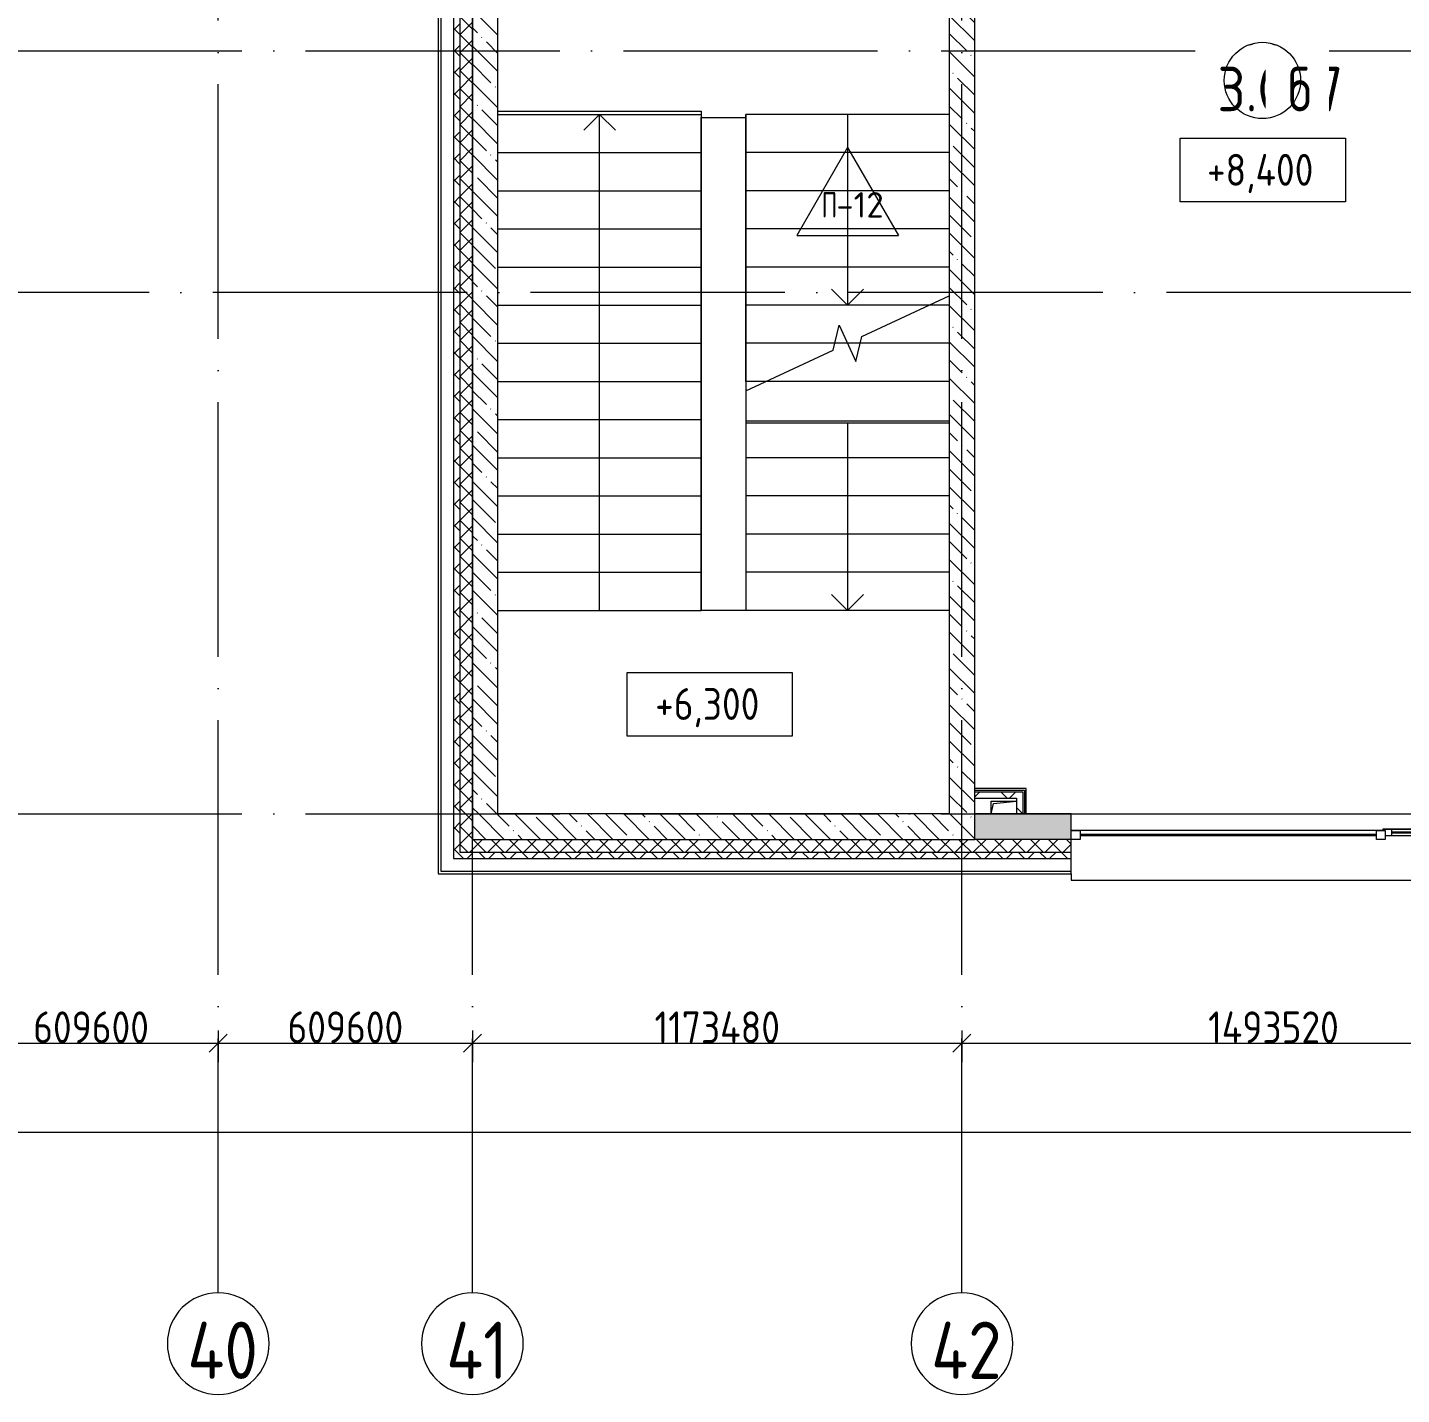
# Model space of a CAD drawing. Header units: millimetres. Extents: x -68946 to 288321, y -402657 to 324925.
# Drawn here: x 161053 to 171860, y -263095 to -252348 of the extents above; entities that cross this region are included whole.
import ezdxf

# ---------------------------------------------------------------- set-up
doc = ezdxf.new("R2010")
doc.units = ezdxf.units.MM
doc.linetypes.add('ADSK_Линия сетки', pattern=[2500, 2000, -250, 0, -250])
doc.layers.get('Defpoints').update_dxf_attribs({"color": 250})
for name, color, linetype, lineweight in [('A-____-____-DIMS', 250, 'Continuous', 9), ('A-____-NOTE-TEXT', 250, 'Continuous', 9), ('A-AREA-____-IDEN', 250, 'Continuous', 9), ('A-DETL-GENF-OTLN', 250, 'Continuous', 5), ('A-FLOR-____-OTLN', 192, 'Continuous', 9), ('A-GLAZ-____-MCUT', 250, 'Continuous', 9), ('A-GLAZ-____-OTLN', 250, 'Continuous', 5), ('A-ROOF-___-IDEN', 132, 'Continuous', 9), ('A-ROOF-____-MCUT', 132, 'Continuous', 9), ('A-ROOF-____-OTLN', 132, 'Continuous', 5), ('A-ROOF-FNSH-MCUT', 132, 'Continuous', 9), ('A-WALL-____-MCUT', 250, 'Continuous', 13), ('A-WALL-____-PATT', 250, 'Continuous', 13), ('A-WALL-FNSH-MCUT', 250, 'Continuous', 13), ('G-____-____-DIMS', 250, 'Continuous', 9), ('I-WALL-____-OTLN', 250, 'Continuous', 9), ('S-GRID-____-IDEN', 250, 'Continuous', 9), ('S-GRID-____-OTLN', 250, 'Continuous', 9), ('S-STRS-____-MBND', 250, 'Continuous', 5), ('S-STRS-____-OTLN', 250, 'Continuous', 5)]:
    doc.layers.add(name, color=color, linetype=linetype, lineweight=lineweight)
doc.styles.add('GOST Common', font='', dxfattribs={"width": 0.9, "height": 350})
doc.styles.add('GOST Common_1', font='', dxfattribs={"width": 0.9, "height": 250})
doc.styles.add('ISOCPEUR_1', font='isocpeur.ttf', dxfattribs={"width": 0.9, "height": 250})
doc.styles.add('ISOCPEUR_2', font='isocpeur.ttf', dxfattribs={"height": 160})
doc.styles.get('GOST Common').set_extended_font_data('GOST Common')
doc.styles.get('GOST Common_1').set_extended_font_data('GOST Common')
doc.dimstyles.new('ADSK_Основной_2_5_мм_Округление_до_10_мм', dxfattribs={"dimscale": 304.8, "dimtxt": 0.824897, "dimasz": 0.463911, "dimexe": 0.492126, "dimexo": 0.001615, "dimgap": 6.56168e-05, "dimtad": 1, "dimdec": 0, "dimlfac": 304.8, "dimrnd": 10, "dimdsep": 46, "dimtxsty": 'GOST Common_1', "dimblk1": 'OBLIQUE', "dimblk2": 'OBLIQUE', "dimsah": 1, "dimcen": 0.09, "dimdle": 0.492126, "dimazin": 0, "dimtfac": 1, "dimtdec": 4, "dimtix": 1, "dimtmove": 1, "dimatfit": 3, "dimfxl": 1, "dimtvp": 1, "dimtolj": 1, "dimtzin": 0, "dimlwd": 9, "dimlwe": 9, "dimarcsym": 2})
pattern_1 = [(135, (28052.9, -258555.93), (-84.85281, -84.85281), []), (225, (28052.9, -258555.93), (84.85281, -84.85281), [])]
pattern_2 = [(45, (28052.91, -258555.93), (-70.71068, 70.71068), []), (135, (28052.91, -258555.93), (-70.71068, -70.71068), [])]
pattern_3 = [(135, (28052.9, -258555.93), (-142.5612, -142.5612), []), (135, (28195.47, -258555.93), (-142.5612, -142.5612), [252.016, -50.403, 3.353, -47.05])]
pattern_4 = [(45, (28052.9, -258555.93), (-141.42136, 141.42136), []), (135, (28052.9, -258555.93), (-141.42136, -141.42136), [])]

# ---------------------------------------------------------------- blocks, each defined once
blk = doc.blocks.new('Окно_СКБ_2Ст1 - Окно_СКБ_2Ст 3300_ОК2л-29018870-АР1_Маркировочный план 3 этажа секция 2_3')
at = {"layer": 'A-GLAZ-____-MCUT'}
for p, q in [((-1650, -195), (-1650, -125)), ((-1650, -125), (-1580, -125)), ((-1580, -195), (-1650, -195)), ((-1580, -195), (-1600, -195)), ((-1600, -195), (-1600, -205)), ((-1600, -205), (-800, -205)), ((-800, -205), (-1600, -205)), ((-1580, -125), (-1580, -195)), ((-820, -155), (-1580, -155)), ((-1580, -155), (-1580, -195)), ((-1530, -205), (-1530, -155)), ((-870, -205), (-870, -155)), ((-820, -195), (-820, -125)), ((-820, -125), (-750, -125)), ((-820, -195), (-820, -155)), ((-750, -195), (-820, -195)), ((-800, -195), (-820, -195)), ((-800, -205), (-800, -195)), ((-750, -125), (-750, -195)), ((1580, -195), (1580, -125)), ((1580, -125), (1650, -125)), ((1650, -195), (1580, -195)), ((1650, -125), (1650, -195))]:
    blk.add_line(p, q, dxfattribs=at)
at = {"layer": 'A-GLAZ-____-MCUT', "lineweight": 5}
for p, q in [((-1530, -175), (-870, -175)), ((-870, -185), (-1530, -185)), ((1580, -155), (-750, -155)), ((1580, -165), (-750, -165))]:
    blk.add_line(p, q, dxfattribs=at)
at = {"layer": 'A-GLAZ-____-OTLN'}
for p, q in [((-1650, -195), (-1600, -195)), ((-800, -195), (1650, -195))]:
    blk.add_line(p, q, dxfattribs=at)
blk = doc.blocks.new('WNW_Отлив1 - Отлив_металлический 2-28598290-АР1_Маркировочный план 3 этажа секция 2_3')
at = {"layer": 'A-GLAZ-____-OTLN'}
for p, q in [((1650, 320), (-1650, 320)), ((-1650, 320), (-1650, 270)), ((1650, 270), (1650, 320))]:
    blk.add_line(p, q, dxfattribs=at)
blk = doc.blocks.new('_Wn_-As_OpeningMEP_floor__Rectangular - _Wn_-As_OpeningMEP_floor__Rectangular-35307840-АР1_Маркировочный план 3 этажа секция 2_3')
at = {"layer": 'A-DETL-GENF-OTLN', "lineweight": 5}
for p, q in [((-100, 0), (-82, 82)), ((-82, 82), (100, 100))]:
    blk.add_line(p, q, dxfattribs=at)
blk = doc.blocks.new('Ось сетки - Круг_Ø8 мм-39983606-АР1_Маркировочный план 3 этажа секция 2_3')
at = {"layer": 'S-GRID-____-IDEN'}
for start, end in [(360, 180), (180, 360)]:
    blk.add_arc((0, 0), 4, start, end, dxfattribs=at)
blk = doc.blocks.new('_Oblique')
at = {"color": 0, "linetype": 'ByBlock', "lineweight": -2}
blk.add_line((-0.5, -0.5), (0.5, 0.5), dxfattribs=at)
blk = doc.blocks.new('*D4374')
at = {"layer": 'A-____-____-DIMS', "color": 0, "lineweight": 9, "transparency": 16777216}
for p, q in [((160553, -260234), (160553, -260483)), ((162553, -260234), (162553, -260483)), ((160403, -260333), (162703, -260333))]:
    blk.add_line(p, q, dxfattribs=at)
at = {"layer": 'Defpoints', "color": 0, "transparency": 16777216}
for p in [(160553, -260233), (162553, -260233), (162553, -260333)]:
    blk.add_point(p, dxfattribs=at)
at = {"layer": 'A-____-____-DIMS', "color": 0, "lineweight": 9, "transparency": 16777216, "xscale": 141.4, "yscale": 141.4, "zscale": 141.4, "rotation": 180}
blk.add_blockref('_Oblique', (160553, -260333), dxfattribs=at)
at = {"layer": 'A-____-____-DIMS', "color": 0, "lineweight": 9, "transparency": 16777216, "xscale": 141.4, "yscale": 141.4, "zscale": 141.4}
blk.add_blockref('_Oblique', (162553, -260333), dxfattribs=at)
at = {"layer": 'A-____-____-DIMS', "color": 0, "transparency": 16777216, "insert": (161553, -260208), "char_height": 250, "width": 756.84, "attachment_point": 5, "style": 'GOST Common_1'}
blk.add_mtext('\\A1;609600', dxfattribs=at)
blk = doc.blocks.new('*D4375')
at = {"layer": 'A-____-____-DIMS', "color": 0, "lineweight": 9, "transparency": 16777216}
for p, q in [((162553, -260234), (162553, -260483)), ((164553, -260234), (164553, -260483)), ((162403, -260333), (164703, -260333))]:
    blk.add_line(p, q, dxfattribs=at)
at = {"layer": 'Defpoints', "color": 0, "transparency": 16777216}
for p in [(162553, -260233), (164553, -260233), (164553, -260333)]:
    blk.add_point(p, dxfattribs=at)
at = {"layer": 'A-____-____-DIMS', "color": 0, "lineweight": 9, "transparency": 16777216, "xscale": 141.4, "yscale": 141.4, "zscale": 141.4, "rotation": 180}
blk.add_blockref('_Oblique', (162553, -260333), dxfattribs=at)
at = {"layer": 'A-____-____-DIMS', "color": 0, "lineweight": 9, "transparency": 16777216, "xscale": 141.4, "yscale": 141.4, "zscale": 141.4}
blk.add_blockref('_Oblique', (164553, -260333), dxfattribs=at)
at = {"layer": 'A-____-____-DIMS', "color": 0, "transparency": 16777216, "insert": (163553, -260208), "char_height": 250, "width": 756.84, "attachment_point": 5, "style": 'GOST Common_1'}
blk.add_mtext('\\A1;609600', dxfattribs=at)
blk = doc.blocks.new('*D4376')
at = {"layer": 'A-____-____-DIMS', "color": 0, "lineweight": 9, "transparency": 16777216}
for p, q in [((164553, -260234), (164553, -260483)), ((168403, -260234), (168403, -260483)), ((164403, -260333), (168553, -260333))]:
    blk.add_line(p, q, dxfattribs=at)
at = {"layer": 'Defpoints', "color": 0, "transparency": 16777216}
for p in [(164553, -260233), (168403, -260233), (168403, -260333)]:
    blk.add_point(p, dxfattribs=at)
at = {"layer": 'A-____-____-DIMS', "color": 0, "lineweight": 9, "transparency": 16777216, "xscale": 141.4, "yscale": 141.4, "zscale": 141.4, "rotation": 180}
blk.add_blockref('_Oblique', (164553, -260333), dxfattribs=at)
at = {"layer": 'A-____-____-DIMS', "color": 0, "lineweight": 9, "transparency": 16777216, "xscale": 141.4, "yscale": 141.4, "zscale": 141.4}
blk.add_blockref('_Oblique', (168403, -260333), dxfattribs=at)
at = {"layer": 'A-____-____-DIMS', "color": 0, "transparency": 16777216, "insert": (166478, -260208), "char_height": 250, "width": 756.84, "attachment_point": 5, "style": 'GOST Common_1'}
blk.add_mtext('\\A1;1173480', dxfattribs=at)
blk = doc.blocks.new('*D4377')
at = {"layer": 'A-____-____-DIMS', "color": 0, "lineweight": 9, "transparency": 16777216}
for p, q in [((168403, -260234), (168403, -260483)), ((173303, -260234), (173303, -260483)), ((168253, -260333), (173453, -260333))]:
    blk.add_line(p, q, dxfattribs=at)
at = {"layer": 'Defpoints', "color": 0, "transparency": 16777216}
for p in [(168403, -260233), (173303, -260233), (173303, -260333)]:
    blk.add_point(p, dxfattribs=at)
at = {"layer": 'A-____-____-DIMS', "color": 0, "lineweight": 9, "transparency": 16777216, "xscale": 141.4, "yscale": 141.4, "zscale": 141.4, "rotation": 180}
blk.add_blockref('_Oblique', (168403, -260333), dxfattribs=at)
at = {"layer": 'A-____-____-DIMS', "color": 0, "lineweight": 9, "transparency": 16777216, "xscale": 141.4, "yscale": 141.4, "zscale": 141.4}
blk.add_blockref('_Oblique', (173303, -260333), dxfattribs=at)
at = {"layer": 'A-____-____-DIMS', "color": 0, "transparency": 16777216, "insert": (170853, -260208), "char_height": 250, "width": 782.41, "attachment_point": 5, "style": 'GOST Common_1'}
blk.add_mtext('\\A1;1493520', dxfattribs=at)
blk = doc.blocks.new('*D4423')
at = {"layer": 'A-____-____-DIMS', "color": 0, "lineweight": 9, "transparency": 16777216}
for p, q in [((97203, -260934), (97203, -261183)), ((180803, -260934), (180803, -261183)), ((97053, -261033), (180953, -261033))]:
    blk.add_line(p, q, dxfattribs=at)
at = {"layer": 'Defpoints', "color": 0, "transparency": 16777216}
for p in [(97203, -260933), (180803, -260933), (180803, -261033)]:
    blk.add_point(p, dxfattribs=at)
at = {"layer": 'A-____-____-DIMS', "color": 0, "lineweight": 9, "transparency": 16777216, "xscale": 141.4, "yscale": 141.4, "zscale": 141.4, "rotation": 180}
blk.add_blockref('_Oblique', (97203, -261033), dxfattribs=at)
at = {"layer": 'A-____-____-DIMS', "color": 0, "lineweight": 9, "transparency": 16777216, "xscale": 141.4, "yscale": 141.4, "zscale": 141.4}
blk.add_blockref('_Oblique', (180803, -261033), dxfattribs=at)
at = {"layer": 'A-____-____-DIMS', "color": 0, "transparency": 16777216, "insert": (139003, -260908), "char_height": 250, "width": 946.05, "attachment_point": 5, "style": 'GOST Common_1'}
blk.add_mtext('\\A1;25481280', dxfattribs=at)
blk = doc.blocks.new('AAR_СКБ_Марка_Помещения_мал - Номер-28977439-АР1_Маркировочный план 3 этажа секция 2_3')
at = {"layer": 'A-AREA-____-IDEN'}
blk.add_circle((-0.03, 0), 3, dxfattribs=at)
blk = doc.blocks.new('Высотные отметки - Рамка-32693647-АР1_Маркировочный план 3 этажа секция 2_3')
at = {"layer": 'A-____-NOTE-TEXT'}
for p, q in [((-6.5, 0), (-6.5, 5)), ((-6.5, 5), (6.5, 5)), ((6.5, 5), (6.5, 0)), ((6.5, 0), (-6.5, 0))]:
    blk.add_line(p, q, dxfattribs=at)
blk = doc.blocks.new('ADSK_Марка_отделка-ступеней - Типоразмер_ADSK_Марка-39154903-АР1_Маркировочный план 3 этажа секция 2_3')
at = {"layer": 'A-ROOF-___-IDEN'}
for p, q in [((0, 6.22), (-4, -0.71)), ((0, 6.22), (4, -0.71)), ((-4, -0.71), (4, -0.71))]:
    blk.add_line(p, q, dxfattribs=at)

msp = doc.modelspace()

# ---------------------------------------------------------------- hatches: boundary and pattern name
at = {"layer": 'A-WALL-____-PATT', "lineweight": 15}
h = msp.add_hatch(dxfattribs=at)
h.set_pattern_fill('FP_19', color=256, style=0, pattern_type=2)
h.set_pattern_definition(pattern_3)
h.paths.add_polyline_path([(168302.9057, -258730.9286), (168502.9057, -258730.9286), (168502.9057, -251445.9292), (168302.9057, -251445.9292), (168302.9057, -258704.5955)])
h.paths.add_polyline_path([(168302.9057, -249805.9292), (168502.9057, -249805.9292), (168502.9057, -248130.928), (168302.9057, -248130.928), (168302.9057, -249785.9292)])
h = msp.add_hatch(dxfattribs=at)
h.set_pattern_fill('FP_19', color=256, style=0, pattern_type=2)
h.set_pattern_definition(pattern_3)
h.paths.add_polyline_path([(164752.9057, -258530.9286), (164752.9057, -250830.8689), (164552.9057, -250830.8689), (164552.9057, -258530.9286)])
h.paths.add_polyline_path([(164728.2838, -249930.8689), (164752.9057, -249930.8689), (164752.9057, -248530.9286), (164552.9057, -248530.9286), (164552.9057, -249930.8689)])
h = msp.add_hatch(dxfattribs=at)
h.set_pattern_fill('FP_48', color=256, style=0, pattern_type=2)
h.set_pattern_definition(pattern_1)
h.paths.add_polyline_path([(164402.8838, -258830.9286), (164452.8838, -258830.9286), (164452.8838, -250830.8689), (164402.8838, -250830.8689), (164402.8838, -258830.2957)])
h.paths.add_polyline_path([(164452.8838, -249930.8689), (164452.8838, -248800.9286), (164402.8838, -248800.9286), (164402.8838, -249930.8689)])
h = msp.add_hatch(dxfattribs=at)
h.set_pattern_fill('FP_49', color=256, style=0, pattern_type=2)
h.set_pattern_definition(pattern_2)
h.paths.add_polyline_path([(164452.8838, -258730.9286), (164552.8838, -258730.9286), (164552.8838, -250830.8689), (164452.8838, -250830.8689), (164452.8838, -258530.9286)])
h.paths.add_polyline_path([(164452.8838, -249930.8689), (164552.8838, -249930.8689), (164552.8838, -248800.9286), (164452.8838, -248800.9286), (164452.8838, -249305.9292)])
h = msp.add_hatch(dxfattribs=at)
h.set_pattern_fill('FP_52', color=256, style=0, pattern_type=2)
h.set_pattern_definition(pattern_4)
h.paths.add_polyline_path([(168783.0927, -258405.9286), (168882.8838, -258405.9286), (168882.8838, -258355.9286), (168502.9057, -258356.1252), (168502.9057, -258405.9286), (168626.5381, -258405.9286)])
h = msp.add_hatch(dxfattribs=at)
h.set_pattern_fill('FP_52', color=256, style=0, pattern_type=2)
h.set_pattern_definition(pattern_4)
h.paths.add_polyline_path([(168832.8838, -258530.9286), (168882.8838, -258530.9286), (168882.8838, -258405.9286), (168832.8838, -258405.9286), (168832.8838, -258430.9286)])
h = msp.add_hatch(dxfattribs=at)
h.set_pattern_fill('FP_19', color=256, style=0, pattern_type=2)
h.set_pattern_definition(pattern_3)
h.paths.add_polyline_path([(167431.4897, -258730.9286), (168302.9051, -258730.9286), (168302.9051, -258530.9286), (164552.9057, -258530.9286), (164552.9057, -258730.9286), (166079.8867, -258730.9286)])
h = msp.add_hatch(dxfattribs=at)
h.set_pattern_fill('FP_124', color=256, style=0, pattern_type=2)
h.set_pattern_definition([(50, (28052.9, -258555.93), (364.3679, -31.8783), [38.1, -419.1]), (355, (28052.9, -258555.93), (-70.48585, 382.1133), [30.48, -335.28]), (100.451, (28083.27, -258558.6), (293.885, 350.2334), [32.38, -356.18]), (46.184, (28052.9, -258454.33), (542.1585, -84.0858), [57.15, -628.65]), (96.636, (28098.1, -258461.34), (474.8049, 494.8554), [48.57, -534.27]), (351.184, (28052.9, -258454.33), (474.8102, 494.85), [45.72, -502.92]), (21, (28103.7, -258479.73), (303.22847, -204.53046), [38.1, -419.1]), (326, (28103.7, -258479.73), (123.6039, 368.376), [30.48, -335.28]), (71.451, (28128.97, -258496.77), (426.8341, 163.8427), [32.38, -356.18]), (37.5, (28052.9, -258555.93), (6.17665, 169.11015), [16.764, -314.452, 16.764, -323.596, -336.55]), (37.5, (28052.9, -258555.93), (6.17665, 169.11015), [-671.576, 16.764, -319.786]), (7.5, (28052.9, -258555.93), (133.63888, 200.3615), [16.764, -177.292, 16.764, -306.832, -128.27]), (7.5, (28052.9, -258555.93), (133.63888, 200.3615), [-517.652, 16.764, -111.506]), (327.5, (27939.62, -258555.93), (271.18182, -11.45836), [16.764, -110.236, 16.764, -379.476, -525.78]), (327.5, (27939.62, -258555.93), (271.18182, -11.45836), [-523.24, 16.764, -509.016]), (317.5, (27888.82, -258555.93), (296.2585, 50.85285), [16.764, -148.336, 16.764, -246.38, -373.38]), (317.5, (27888.82, -258555.93), (296.2585, 50.85285), [-428.244, 16.764, -356.616])])
h.paths.add_polyline_path([(173502.8838, -258730.9286), (180602.9057, -258730.9286), (180602.9057, -258530.9286), (173502.8838, -258530.9286), (173502.8838, -258543.6638)])
h.paths.add_polyline_path([(172792.8342, -258730.9286), (173102.8838, -258730.9286), (173102.8838, -258530.9286), (172562.4057, -258530.9286), (172562.4057, -258730.9286)])
h.paths.add_polyline_path([(169262.4057, -258730.9286), (169262.4057, -258530.9286), (168502.9057, -258530.9286), (168502.9057, -258730.9286), (168783.0927, -258730.9286)])
h = msp.add_hatch(dxfattribs=at)
h.set_pattern_fill('FP_48', color=256, style=0, pattern_type=2)
h.set_pattern_definition(pattern_1)
h.paths.add_polyline_path([(168302.9051, -258880.9286), (168402.8832, -258880.9286), (168402.8832, -258830.9286), (164402.8838, -258830.9286), (164402.8838, -258880.9286), (167431.4897, -258880.9286)])
h = msp.add_hatch(dxfattribs=at)
h.set_pattern_fill('FP_49', color=256, style=0, pattern_type=2)
h.set_pattern_definition(pattern_2)
h.paths.add_polyline_path([(168302.9051, -258830.9286), (168402.8832, -258830.9286), (168402.8832, -258730.9286), (164452.8838, -258730.9286), (164452.9057, -258830.9286), (167431.4897, -258830.9286)])
h = msp.add_hatch(dxfattribs=at)
h.set_pattern_fill('FP_49', color=256, style=0, pattern_type=2)
h.set_pattern_definition(pattern_2)
h.paths.add_polyline_path([(173102.8838, -258830.9286), (173212.9057, -258830.9286), (173212.9057, -258730.9286), (172562.4057, -258730.9286), (172562.4057, -258830.9286), (172992.8342, -258830.9286)])
h.paths.add_polyline_path([(169262.4057, -258830.9286), (169262.4057, -258730.9286), (168402.8832, -258730.9286), (168402.8832, -258830.9286), (168783.0927, -258830.9286)])
h = msp.add_hatch(dxfattribs=at)
h.set_pattern_fill('FP_48', color=256, style=0, pattern_type=2)
h.set_pattern_definition(pattern_1)
h.paths.add_polyline_path([(173212.9057, -258880.9286), (173212.9057, -258830.9286), (172562.4057, -258830.9286), (172562.4057, -258880.9286), (173102.8838, -258880.9286)])
h.paths.add_polyline_path([(169262.4057, -258880.9286), (169262.4057, -258830.9286), (168402.8832, -258830.9286), (168402.8832, -258880.9286), (168783.0927, -258880.9286)])

# ---------------------------------------------------------------- linework, layer by layer
at = {"layer": 'A-FLOR-____-OTLN', "lineweight": 5}
for p, q in [((164752.9057, -253030.9292), (166352.9057, -253030.9292)), ((166352.9057, -253030.9292), (166352.9057, -253055.9292)), ((166352.9057, -253055.9292), (166702.9053, -253055.9292)), ((168632.8838, -258530.9286), (168632.8838, -258430.9286)), ((168632.8838, -258430.9286), (168832.8838, -258430.9286))]:
    msp.add_line(p, q, dxfattribs=at)
at = {"layer": 'A-ROOF-____-MCUT', "color": 7, "lineweight": 13}
for p, q in [((166702.9053, -255439.9292), (166702.9053, -255455.9292)), ((166702.9053, -255439.9292), (168302.9057, -255439.9292)), ((166702.9053, -255455.9292), (168302.9057, -255455.9292))]:
    msp.add_line(p, q, dxfattribs=at)
at = {"layer": 'A-ROOF-____-OTLN'}
for p, q in [((164752.9057, -253005.9292), (166352.9057, -253005.9292)), ((166352.9057, -253005.9292), (166352.9057, -253030.9292)), ((166352.9057, -253055.9292), (166352.9057, -255130.9292)), ((166702.9053, -253630.9292), (166702.9053, -253030.9292)), ((168302.9057, -253030.9292), (166702.9053, -253030.9292)), ((164752.9057, -253330.9292), (166352.9057, -253330.9292)), ((168302.9057, -253330.9292), (166702.9053, -253330.9292)), ((164752.9057, -253630.9292), (166352.9057, -253630.9292)), ((166702.9053, -255130.9292), (166702.9053, -253630.9292)), ((168302.9057, -253630.9292), (166702.9053, -253630.9292)), ((164752.9057, -253930.9292), (166352.9057, -253930.9292)), ((168302.9057, -253930.9292), (166702.9053, -253930.9292)), ((164752.9057, -254230.9292), (166352.9057, -254230.9292)), ((168302.9057, -254230.9292), (166702.9053, -254230.9292)), ((164752.9057, -254530.9292), (166352.9057, -254530.9292)), ((168302.9057, -254530.9292), (166702.9053, -254530.9292)), ((164752.9057, -254830.9292), (166352.9057, -254830.9292)), ((168302.9057, -254830.9292), (166702.9053, -254830.9292)), ((164752.9057, -255130.9292), (166352.9057, -255130.9292)), ((166352.9057, -255130.9292), (166352.9057, -256930.9292)), ((164752.9057, -255430.9292), (166352.9057, -255430.9292)), ((164752.9057, -255730.9292), (166352.9057, -255730.9292)), ((164752.9057, -256030.9292), (166352.9057, -256030.9292)), ((164752.9057, -256330.9292), (166352.9057, -256330.9292)), ((164752.9057, -256630.9292), (166352.9057, -256630.9292)), ((164752.9057, -256930.9292), (166352.9057, -256930.9292))]:
    msp.add_line(p, q, dxfattribs=at)
at = {"layer": 'A-ROOF-FNSH-MCUT', "color": 10, "lineweight": 5}
for p, q in [((166702.9053, -255130.9292), (166702.9053, -255439.9292)), ((168302.9057, -255130.9292), (166702.9053, -255130.9292))]:
    msp.add_line(p, q, dxfattribs=at)
at = {"layer": 'A-WALL-____-MCUT', "lineweight": 15}
for p, q in [((164302.8838, -250830.8689), (164302.8838, -258980.9286)), ((168502.9057, -258343.4286), (168895.3838, -258343.4286)), ((168895.3838, -258343.4286), (168895.3838, -258530.9286)), ((168502.9057, -258730.9286), (168502.9057, -258530.9286)), ((164302.8838, -258980.9286), (169262.4057, -258980.9286))]:
    msp.add_line(p, q, dxfattribs=at)
at = {"layer": 'A-WALL-____-MCUT', "color": 7, "lineweight": 15}
for p, q in [((164402.8838, -250830.8689), (164402.8838, -258880.9286)), ((164452.8838, -250830.8689), (164452.8838, -258830.9286)), ((164552.8838, -258530.9286), (164552.8838, -250830.8689)), ((168502.9057, -258355.9286), (168882.8838, -258355.9286)), ((168882.8838, -258355.9286), (168882.8838, -258530.9286)), ((168502.9057, -258405.9286), (168832.8838, -258405.9286)), ((168832.8838, -258405.9286), (168832.8838, -258530.9286)), ((169262.4057, -258530.9286), (168502.9057, -258530.9286)), ((168832.8838, -258530.9286), (168882.8838, -258530.9286)), ((169262.4057, -258730.9286), (169262.4057, -258530.9286)), ((164452.8838, -258830.9286), (169262.4057, -258830.9286)), ((169262.4057, -258730.9286), (168502.9057, -258730.9286)), ((169262.4057, -258880.9286), (169262.4057, -258830.9286)), ((164402.8838, -258880.9286), (169262.4057, -258880.9286))]:
    msp.add_line(p, q, dxfattribs=at)
at = {"layer": 'A-WALL-____-MCUT', "color": 250, "lineweight": 15}
for p, q in [((164552.9057, -250830.8689), (164552.9057, -258730.9286)), ((164752.9057, -258530.9286), (164752.9057, -250830.8689)), ((168302.9057, -251465.9292), (168302.9057, -258530.9286)), ((168502.9057, -258530.9286), (168502.9057, -251465.9292)), ((168302.9057, -258530.9286), (164752.9057, -258530.9286)), ((164552.9057, -258730.9286), (168502.9057, -258730.9286))]:
    msp.add_line(p, q, dxfattribs=at)
at = {"layer": 'A-WALL-____-MCUT', "color": 10, "lineweight": 15}
for p, q in [((164552.8838, -258730.9286), (164552.8838, -258530.9286)), ((164552.9057, -258730.9286), (164552.8838, -258730.9286)), ((169262.4057, -258830.9286), (169262.4057, -258730.9286)), ((169262.4057, -258980.9286), (169262.4057, -258880.9286))]:
    msp.add_line(p, q, dxfattribs=at)
at = {"layer": 'A-WALL-FNSH-MCUT', "lineweight": 15}
for p, q in [((164282.8838, -250830.8689), (164282.8838, -259000.9286)), ((168907.8838, -258330.9286), (168502.9057, -258330.9286)), ((168907.8838, -258530.9286), (168907.8838, -258330.9286)), ((168882.8838, -258530.9286), (168907.8838, -258530.9286)), ((164282.8838, -259000.9286), (169262.4057, -259000.9286)), ((169262.4057, -259000.9286), (169262.4057, -258980.9286))]:
    msp.add_line(p, q, dxfattribs=at)
at = {"layer": 'I-WALL-____-OTLN', "lineweight": 15}
msp.add_line((169262.4057, -258530.9286), (172562.4057, -258530.9286), dxfattribs=at)
at = {"layer": 'S-GRID-____-OTLN', "linetype": 'ADSK_Линия сетки'}
for p, q in [((162552.9057, -262294.7691), (162552.9057, -197353.9241)), ((164552.9057, -262294.7685), (164552.9057, -197353.9241)), ((168402.9057, -262294.7685), (168402.9057, -197353.9241)), ((93236.8325, -252530.9286), (181748.3453, -252530.9286)), ((184510.8783, -254430.9286), (127372.9057, -254430.9286)), ((93236.8325, -258530.9286), (184510.8783, -258530.9286))]:
    msp.add_line(p, q, dxfattribs=at)
at = {"layer": 'S-STRS-____-MBND'}
for p, q in [((167616.1827, -254778.1019), (168302.8832, -254457.8882)), ((167389.6058, -254883.7565), (167436.8601, -254689.3186)), ((167436.8601, -254689.3186), (167568.9283, -254972.5398)), ((167568.9283, -254972.5398), (167616.1827, -254778.1019)), ((166702.9053, -255203.9702), (167389.6058, -254883.7565))]:
    msp.add_line(p, q, dxfattribs=at)
at = {"layer": 'S-STRS-____-OTLN', "lineweight": 9}
for p, q in [((165552.9057, -253030.9292), (165427.9057, -253155.9292)), ((165552.9057, -253330.9292), (165552.9057, -253030.9292)), ((165552.9057, -253030.9292), (165677.9057, -253155.9292)), ((167502.8942, -253030.9292), (167502.8942, -253330.9292)), ((165552.9057, -253630.9292), (165552.9057, -253330.9292)), ((167502.8942, -253330.9292), (167502.8942, -253630.9292)), ((165552.9057, -253930.9292), (165552.9057, -253630.9292)), ((167502.8942, -253630.9292), (167502.8942, -253930.9292)), ((165552.9057, -254230.9292), (165552.9057, -253930.9292)), ((167502.8942, -253930.9292), (167502.8942, -254230.9292)), ((165552.9057, -254530.9292), (165552.9057, -254230.9292)), ((167502.8942, -254230.9292), (167502.8942, -254530.9292)), ((167502.8942, -254530.9292), (167377.8942, -254405.9292)), ((167502.8942, -254530.9292), (167627.8942, -254405.9292)), ((165552.9057, -254830.9292), (165552.9057, -254530.9292)), ((165552.9057, -255130.9292), (165552.9057, -254830.9292)), ((165552.9057, -255430.9292), (165552.9057, -255130.9292)), ((165552.9057, -255730.9292), (165552.9057, -255430.9292)), ((167502.9051, -255455.9292), (167502.9051, -255730.9292)), ((165552.9057, -256030.9292), (165552.9057, -255730.9292)), ((167502.9051, -255730.9292), (167502.9051, -256030.9292)), ((165552.9057, -256330.9292), (165552.9057, -256030.9292)), ((167502.9051, -256030.9292), (167502.9051, -256330.9292)), ((165552.9057, -256630.9292), (165552.9057, -256330.9292)), ((167502.9051, -256330.9292), (167502.9051, -256630.9292)), ((165552.9057, -256930.9292), (165552.9057, -256630.9292)), ((167502.9051, -256630.9292), (167502.9051, -256930.9292)), ((167502.9051, -256930.9292), (167377.9051, -256805.9292)), ((167502.9051, -256930.9292), (167627.9051, -256805.9292))]:
    msp.add_line(p, q, dxfattribs=at)
at = {"layer": 'S-STRS-____-OTLN'}
for p, q in [((166352.9057, -253330.9292), (166352.9057, -253055.9292)), ((168302.8832, -253030.9292), (166702.9053, -253030.9292)), ((166702.9053, -253030.9292), (166702.9053, -253330.9292)), ((168302.8832, -253030.9292), (166702.9053, -253030.9292)), ((164752.9057, -253330.9292), (166352.9057, -253330.9292)), ((164752.9057, -253330.9292), (166352.9057, -253330.9292)), ((166352.9057, -253630.9292), (166352.9057, -253330.9292)), ((166702.9053, -253330.9292), (166702.9053, -253630.9292)), ((168302.8832, -253330.9292), (166702.9053, -253330.9292)), ((168302.8832, -253330.9292), (166702.9053, -253330.9292)), ((164752.9057, -253630.9292), (166352.9057, -253630.9292)), ((164752.9057, -253630.9292), (166352.9057, -253630.9292)), ((166352.9057, -253930.9292), (166352.9057, -253630.9292)), ((166702.9053, -253630.9292), (166702.9053, -253930.9292)), ((168302.8832, -253630.9292), (166702.9053, -253630.9292)), ((168302.8832, -253630.9292), (166702.9053, -253630.9292)), ((164752.9057, -253930.9292), (166352.9057, -253930.9292)), ((164752.9057, -253930.9292), (166352.9057, -253930.9292)), ((166352.9057, -254230.9292), (166352.9057, -253930.9292)), ((166702.9053, -253930.9292), (166702.9053, -254230.9292)), ((168302.8832, -253930.9292), (166702.9053, -253930.9292)), ((168302.8832, -253930.9292), (166702.9053, -253930.9292)), ((164752.9057, -254230.9292), (166352.9057, -254230.9292)), ((164752.9057, -254230.9292), (166352.9057, -254230.9292)), ((166352.9057, -254530.9292), (166352.9057, -254230.9292)), ((166702.9053, -254230.9292), (166702.9053, -254530.9292)), ((168302.8832, -254230.9292), (166702.9053, -254230.9292)), ((168302.8832, -254230.9292), (166702.9053, -254230.9292)), ((164752.9057, -254530.9292), (166352.9057, -254530.9292)), ((164752.9057, -254530.9292), (166352.9057, -254530.9292)), ((166352.9057, -254830.9292), (166352.9057, -254530.9292)), ((166702.9053, -254530.9292), (166702.9053, -254830.9292)), ((168146.2463, -254530.9292), (166702.9053, -254530.9292)), ((168146.2463, -254530.9292), (166702.9053, -254530.9292)), ((164752.9057, -254830.9292), (166352.9057, -254830.9292)), ((164752.9057, -254830.9292), (166352.9057, -254830.9292)), ((166352.9057, -255130.9292), (166352.9057, -254830.9292)), ((166702.9053, -254830.9292), (166702.9053, -255130.9292)), ((167402.4444, -254830.9292), (166702.9053, -254830.9292)), ((167402.4444, -254830.9292), (166702.9053, -254830.9292)), ((167603.3441, -254830.9292), (167502.8942, -254830.9292)), ((167603.3441, -254830.9292), (167502.8942, -254830.9292)), ((164752.9057, -255130.9292), (166352.9057, -255130.9292)), ((164752.9057, -255130.9292), (166352.9057, -255130.9292)), ((166352.9057, -255430.9292), (166352.9057, -255130.9292)), ((166702.9053, -255130.9292), (166702.9053, -255203.9702)), ((166859.5422, -255130.9292), (166702.9053, -255130.9292)), ((166859.5422, -255130.9292), (166702.9053, -255130.9292)), ((164752.9057, -255430.9292), (166352.9057, -255430.9292)), ((164752.9057, -255430.9292), (166352.9057, -255430.9292)), ((166352.9057, -255730.9292), (166352.9057, -255430.9292)), ((166702.9051, -255455.9292), (166702.9051, -255730.9292)), ((164752.9057, -255730.9292), (166352.9057, -255730.9292)), ((164752.9057, -255730.9292), (166352.9057, -255730.9292)), ((166352.9057, -256030.9292), (166352.9057, -255730.9292)), ((166702.9051, -255730.9292), (166702.9051, -256030.9292)), ((168302.9051, -255730.9292), (166702.9051, -255730.9292)), ((168302.9051, -255730.9292), (166702.9051, -255730.9292)), ((164752.9057, -256030.9292), (166352.9057, -256030.9292)), ((164752.9057, -256030.9292), (166352.9057, -256030.9292)), ((166352.9057, -256330.9292), (166352.9057, -256030.9292)), ((166702.9051, -256030.9292), (166702.9051, -256330.9292)), ((168302.9051, -256030.9292), (166702.9051, -256030.9292)), ((168302.9051, -256030.9292), (166702.9051, -256030.9292)), ((164752.9057, -256330.9292), (166352.9057, -256330.9292)), ((164752.9057, -256330.9292), (166352.9057, -256330.9292)), ((166352.9057, -256630.9292), (166352.9057, -256330.9292)), ((166702.9051, -256330.9292), (166702.9051, -256630.9292)), ((168302.9051, -256330.9292), (166702.9051, -256330.9292)), ((168302.9051, -256330.9292), (166702.9051, -256330.9292)), ((164752.9057, -256630.9292), (166352.9057, -256630.9292)), ((164752.9057, -256630.9292), (166352.9057, -256630.9292)), ((166352.9057, -256930.9292), (166352.9057, -256630.9292)), ((166702.9051, -256630.9292), (166702.9051, -256930.9292)), ((168302.9051, -256630.9292), (166702.9051, -256630.9292)), ((168302.9051, -256630.9292), (166702.9051, -256630.9292)), ((164752.9057, -256930.9292), (166352.9057, -256930.9292)), ((164752.9057, -256930.9292), (166352.9057, -256930.9292)), ((166652.9272, -256930.9292), (166352.9057, -256930.9292)), ((166702.9051, -256930.9292), (166652.9272, -256930.9292)), ((168302.9051, -256930.9292), (166702.9051, -256930.9292)), ((168302.9051, -256930.9292), (166702.9051, -256930.9292))]:
    msp.add_line(p, q, dxfattribs=at)

# ---------------------------------------------------------------- block references
at = {"layer": 'A-GLAZ-____-OTLN'}
msp.add_blockref('_Wn_-As_OpeningMEP_floor__Rectangular - _Wn_-As_OpeningMEP_floor__Rectangular-35307840-АР1_Маркировочный план 3 этажа секция 2_3', (168732.8838, -258530.9286), dxfattribs=at)
at = {"layer": 'A-GLAZ-____-OTLN', "rotation": 180}
for name, p in [('Окно_СКБ_2Ст1 - Окно_СКБ_2Ст 3300_ОК2л-29018870-АР1_Маркировочный план 3 этажа секция 2_3', (170912.4057, -258855.9286)), ('WNW_Отлив1 - Отлив_металлический 2-28598290-АР1_Маркировочный план 3 этажа секция 2_3', (170912.4057, -258730.9286))]:
    msp.add_blockref(name, p, dxfattribs=at)
at = {"layer": 'A-ROOF-___-IDEN', "xscale": 99.99999999999993, "yscale": 99.99999999999993, "zscale": 99.99999999999993}
msp.add_blockref('ADSK_Марка_отделка-ступеней - Типоразмер_ADSK_Марка-39154903-АР1_Маркировочный план 3 этажа секция 2_3', (167502.9055, -253913.3737), dxfattribs=at)
at = {"layer": 'G-____-____-DIMS', "xscale": 99.99999999999993, "yscale": 99.99999999999993, "zscale": 99.99999999999993}
for p in [(170770.1137, -253718.686), (166418.361, -257918.0118)]:
    msp.add_blockref('Высотные отметки - Рамка-32693647-АР1_Маркировочный план 3 этажа секция 2_3', p, dxfattribs=at)
at = {"layer": 'S-GRID-____-IDEN', "xscale": 99.99999999999993, "yscale": 99.99999999999993, "zscale": 99.99999999999993}
for p in [(162552.9057, -262694.7691), (164552.9057, -262694.7685), (168402.9057, -262694.7685)]:
    msp.add_blockref('Ось сетки - Круг_Ø8 мм-39983606-АР1_Маркировочный план 3 этажа секция 2_3', p, dxfattribs=at)

# ---------------------------------------------------------------- texts
at = {"layer": 'A-ROOF-___-IDEN', "char_height": 200, "attachment_point": 1, "style": 'ISOCPEUR_2'}
for s, insert, width in [('\\fISOCPEUR|b0|i0|c204|p34|;\\W.7;П', (167298.7246, -253642.2861), 140.295312), ('-12', (167414.4798, -253642.2861), 331.096937)]:
    msp.add_mtext(s, dxfattribs=dict(at, insert=insert, width=width))
at = {"layer": 'G-____-____-DIMS', "char_height": 250, "attachment_point": 1, "line_spacing_factor": 1.022761, "style": 'GOST Common_1'}
for s, insert, width in [('+8,400', (170330.1236, -253341.9789), 1055.976244), ('+6,300', (165989.6849, -257541.3047), 1028.822569)]:
    msp.add_mtext(s, dxfattribs=dict(at, insert=insert, width=width))
at = {"layer": 'S-GRID-____-IDEN', "color": 18, "true_color": 0x000000, "char_height": 450, "attachment_point": 1, "style": 'GOST Common'}
for s, insert, width in [('40', (162310.8751, -262522.2358), 584.430187), ('41', (164346.8751, -262522.2352), 497.847937), ('42', (168160.8751, -262522.2352), 584.430187)]:
    msp.add_mtext(s, dxfattribs=dict(at, insert=insert, width=width))

# ---------------------------------------------------------------- dimensions: what is measured, and where the dimension line sits
at = {"layer": 'A-____-____-DIMS'}
for base, p1, p2, override, picture, middle in [((162552.9057, -260333.3799), (160552.9057, -260233.395), (162552.9057, -260233.395), {"dimpost": '<>', "dimfxl": 2000}, '*D4374', (161552.9057, -260208.3599)), ((164552.9057, -260333.3799), (162552.9057, -260233.395), (164552.9057, -260233.395), {"dimpost": '<>', "dimfxl": 2000}, '*D4375', (163552.9057, -260208.3599)), ((168402.9057, -260333.3799), (164552.9057, -260233.395), (168402.9057, -260233.395), {"dimpost": '<>', "dimfxl": 3850}, '*D4376', (166477.9057, -260208.3599)), ((173302.9057, -260333.3799), (168402.9057, -260233.395), (173302.9057, -260233.395), {"dimpost": '<>', "dimfxl": 4900}, '*D4377', (170852.9057, -260208.3599)), ((180802.9057, -261033.3799), (97202.9057, -260933.395), (180802.9057, -260933.395), {"dimpost": '<>', "dimfxl": 83600}, '*D4423', (139002.9057, -260908.3599))]:
    dim = msp.add_linear_dim(base=base, p1=p1, p2=p2, dimstyle='ADSK_Основной_2_5_мм_Округление_до_10_мм', override=override, dxfattribs=at)
    dim.commit()
    dim.dimension.update_dxf_attribs({"geometry": picture, "text_midpoint": middle})

# ---------------------------------------------------------------- next in the draw order: texts
at = {"layer": 'A-AREA-____-IDEN', "insert": (170412.2964, -252657.0808), "char_height": 350, "width": 673.4175, "attachment_point": 1, "style": 'ISOCPEUR_1', "bg_fill": 3, "box_fill_scale": 1.5, "bg_fill_color": 256, "bg_fill_transparency": 0}
msp.add_mtext('3.047', dxfattribs=at)

# ---------------------------------------------------------------- next in the draw order: texts
at = {"layer": 'A-AREA-____-IDEN', "insert": (170967.9214, -252657.0808), "char_height": 350, "width": 147.5105, "attachment_point": 1, "style": 'ISOCPEUR_1', "bg_fill": 3, "box_fill_scale": 1.5, "bg_fill_color": 256, "bg_fill_transparency": 0}
msp.add_mtext('\\fISOCPEUR|b0|i0|c204|p34|;\\W.8;б', dxfattribs=at)

# ---------------------------------------------------------------- next in the draw order: block references
at = {"layer": 'A-AREA-____-IDEN', "xscale": 99.99999999999993, "yscale": 99.99999999999993, "zscale": 99.99999999999993}
msp.add_blockref('AAR_СКБ_Марка_Помещения_мал - Номер-28977439-АР1_Маркировочный план 3 этажа секция 2_3', (170768.9968, -252764.5663), dxfattribs=at)

doc.saveas('drawing.dxf')
